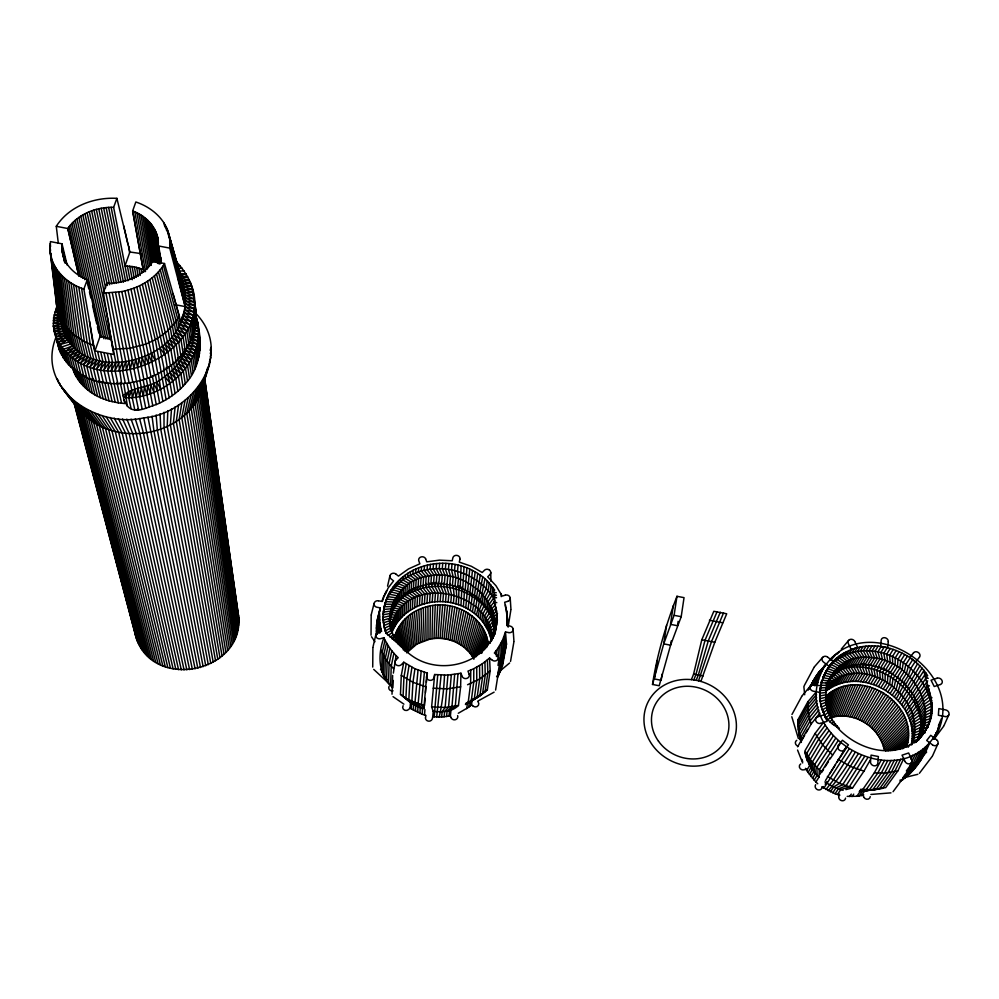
<?xml version="1.0" encoding="UTF-8"?>
<svg xmlns="http://www.w3.org/2000/svg" width="999" height="999" viewBox="0 0 999 999"><rect width="100%" height="100%" fill="white"/><g stroke="black" fill="none" stroke-linecap="round" stroke-linejoin="round"><path stroke-width="1.5" d="M492.17 660.114L489.572 658.029L482.292 663.823L473.788 668.681L473.738 682.155L471.266 700.873L466.208 703.87M64.823 262.849L62.238 251.798L62.013 243.818L50.45 241.596L50.087 251.036L56.756 306.481L61.064 319.43L67.532 328.783L73.976 334.915L84.366 341.608L93.706 345.479L94.967 350.861L113.636 354.445L103.384 292.832L106.793 283.354C124.351 283.691 143.019 276.361 152.922 261.313L164.498 263.524L179.37 316.146L180.369 324.051C160.914 368.656 76.136 380.532 61.851 326.273L53.372 326.086L53.634 317.707L56.718 306.718M492.994 636.45C480.369 664.123 442.907 673.201 417.107 659.04C405.182 652.447 397.078 641.433 386.238 633.441C381.293 621.028 382.555 606.518 388.449 594.617C403.246 564.76 444.006 555.194 472.502 570.454C484.39 576.548 497.564 586.85 494.055 601.947C498.126 613.711 497.852 627.022 492.707 638.436C497.115 626.985 498.976 613.848 494.03 602.147M398.901 643.556C377.048 618.831 397.714 578.908 428.796 576.048C461.925 568.968 499.013 597.277 495.317 632.267M56.481 295.667L56.756 306.481L63.711 333.354L55.782 337C98.039 419.343 247.752 336.576 175.362 260.627M371.041 635.189L371.178 615.209M372.727 667.082L372.902 647.677M430.357 605.869C419.343 607.941 408.953 613.748 401.898 622.527L406.718 652.871L416.958 643.993L429.995 639.085L430.357 605.869C455.419 600.449 484.615 617.057 488.211 643.431L486.488 647.627M473.788 668.681L470.766 670.029L470.616 683.553L468.219 702.247L465.559 703.845M376.448 634.402L376.798 622.002L380.282 607.879L376.96 607.242A3.696 3.309 -0.1 0 1 374.063 603.533M376.635 634.228L376.798 622.002L380.282 607.879M124.088 400.199L127.422 406.206C135.614 414.797 147.178 407.043 156.256 404.57C167.333 399.912 177.472 392.869 185.315 383.728C202.622 365.409 202.585 338.324 195.816 315.559L196.853 322.789M73.189 399.812L135.989 637.2C152.66 691.783 245.354 672.352 238.499 615.621L204.52 377.535M377.023 634.377L377.135 626.723M57.193 342.108C72.103 402.085 164.598 392.182 188.823 344.343L186.801 331.044L180.369 324.051C186.488 311.925 186.676 297.727 183.341 284.765L168.069 231.556C163.162 217.045 150.025 206.718 135.839 201.985L132.655 210.964L143.144 269.343L134.341 266.833L125 265.846L129.895 251.998L116.895 198.351C93.931 197.04 68.981 206.343 56.281 226.311L58.317 243.294M188.823 344.343C196.353 330.906 198.401 314.36 193.556 299.663M198.139 360.227L196.279 347.465L188.049 344.68C184.078 358.653 174.301 370.479 162.263 378.371C151.011 388.374 133.454 385.689 123.152 395.941L125.587 397.752C165.572 399.238 207.58 360.302 196.716 318.669M393.107 680.419L392.857 687.749C378.097 675.336 377.497 654.894 383.878 637.687L380.619 638.648A3.721 3.359 -0.6 0 1 375.949 636.588A3.721 3.359 -0.6 0 1 378.097 632.317M381.718 672.065L382.105 652.747L385.052 640.247L383.878 637.687M937.899 730.007C903.221 800.324 786.538 736.275 823.164 668.818C864.272 602.897 974.712 672.914 934.102 738.973M923.775 670.067C925.923 682.966 931.955 694.879 932.229 708.116C932.192 721.59 925.286 734.814 914.097 742.369C889.048 759.702 855.132 747.876 836.613 726.735C809.103 711.425 818.481 665.983 843.943 653.096C871.715 637.25 909.814 648.838 927.147 674.824M389.81 623.251L390.097 613.486L383.279 614.772L383.291 613.748M495.492 626.985L494.355 634.69C495.317 576.311 396.628 562.287 389.66 623.776L389.885 615.859L383.191 617.469L383.204 616.595L383.266 620.167L389.81 618.244M383.554 610.926L383.279 614.772M383.291 619.455L383.516 622.864L389.885 620.629M383.966 608.104L383.529 612.087L390.459 611.126L390.234 619.08M383.529 622.302L383.928 625.561L390.109 623.014M384.54 605.332L383.941 609.415L390.959 608.803L390.734 616.758M383.941 625.137L384.515 628.234L390.484 625.386L390.372 629.32M385.289 602.572L384.515 606.793L391.608 606.505L391.383 614.472M384.515 627.946L385.252 630.869L391.009 627.747M434.677 674.525L431.618 706.88L433.216 711.338C441.958 712.2 451.785 712.237 458.454 705.481L460.626 686.825L460.939 673.214L447.914 675.112L434.677 674.525L434.003 677.622A3.746 3.434 2.8 0 1 429.695 680.307A3.746 3.434 2.8 0 1 426.598 676.423M815.659 692.669L807.866 701.76L808.653 714.535L811.113 724.1L806.068 732.929M923.288 733.766L919.754 738.336C932.542 724.175 934.652 702.547 926.935 685.426M56.506 335.964C34.403 388.324 97.115 429.021 143.744 417.857C191.933 414.023 235.264 354.308 195.991 313.586M386.188 599.875L385.252 604.195L392.395 604.245L392.157 612.237M387.237 597.215L386.138 601.635L393.331 602.035L393.082 610.027M429.995 639.085L431.993 638.748L432.792 605.469M916.108 742.332C941.333 692.232 863.411 634.777 827.584 682.242M388.449 594.617L387.187 599.138L394.393 599.875L394.13 607.879M386.601 680.294L387.1 661.126L389.897 648.326L385.052 640.247M807.866 701.76L797.914 719.804L798.651 732.354L801.023 741.745L804.632 735.439M389.797 592.082L388.399 596.69L395.579 597.764L395.317 605.794M391.296 589.622L391.233 591.995L389.747 594.305L396.903 595.729L396.628 603.758M390.971 628.309C400.699 573.938 488.573 586.675 492.632 638.511M127.422 406.206L123.789 383.841M391.571 631.992L391.883 621.565L389.073 621.553M392.944 587.237L392.869 589.772L391.233 591.995L398.351 593.756L398.064 601.798M390.634 685.364L391.221 666.283L393.881 653.309L389.897 648.326M152.822 405.931L150.424 393.531L150.712 384.54L149.35 377.447M379.608 613.573L379.845 622.639L376.748 634.515L376.511 625.112L379.882 610.564M394.717 584.939L394.63 587.624L392.869 589.772L399.912 591.858L399.612 599.912M388.561 619.168L392.794 619.38L392.42 631.181L393.456 628.933L393.831 617.245L389.598 616.82M393.356 637.25L393.444 634.652L390.109 637.262M392.02 694.218L392.644 675.399M147.49 378.396L144.967 365.372L145.28 356.181L130.981 289.186C144.568 284.715 157.255 276.074 164.498 263.524M393.456 628.933L394.617 626.723L395.005 615.172L390.771 614.547M393.356 673.101L396.091 655.656L393.881 653.309M396.615 582.729L396.528 585.564L394.63 587.624L401.598 590.047L401.286 598.101M394.617 626.723L395.904 624.587L396.303 613.149L390.684 612.05M398.651 580.619L398.539 583.603L396.528 585.564L403.396 588.311L403.059 596.378M395.904 624.587L397.302 622.514L397.714 611.201L392.132 609.84M180.22 321.578L183.379 314.198L185.14 306.593L169.743 248.114L169.73 238.761L168.069 231.556M167.82 410.601L167.22 426.423L210.789 663.473M397.302 622.514L398.826 620.516L399.25 609.328L393.718 607.704M431.993 638.748L434.003 638.511L435.252 605.182M121.641 383.628C117.32 353.421 111.988 323.152 105.931 292.932L103.384 292.832M400.799 578.608L400.686 581.743L398.539 583.603L405.294 586.663L404.945 594.742M398.826 620.516L400.462 618.593L400.911 607.529L395.442 605.644M403.059 576.698L402.934 579.994L400.686 581.743L407.292 585.114L406.918 593.206M400.462 618.593L402.21 616.758L402.659 605.819L395.929 603.134M457.979 673.875L455.307 706.193L449.538 710.726L448.976 716.108L441.633 717.032L432.754 716.72L432.342 718.606A3.484 3.222 2.2 0 1 428.359 721.128A3.484 3.222 2.2 0 1 425.487 717.507M404.632 593.344L404.52 596.003L397.914 601.198L404.533 604.195L404.058 614.997L402.21 616.758M405.432 574.9L405.282 578.346L402.934 579.994L409.378 583.666L408.991 591.758M425.524 717.294L425.936 715.409L422.177 714.26L422.565 708.865L411.588 703.421L400.474 694.317L401.298 675.411L403.771 662.212L414.947 668.768L427.347 673.114L426.411 682.255M404.058 614.997L406.006 613.336L406.493 602.659L400 599.363M407.904 573.226L407.742 576.823L405.282 578.346L411.563 582.317L411.163 590.421M406.006 613.336L408.042 611.775L408.541 601.223L402.21 597.627M817.756 783.74L815.883 782.067L818.968 777.135L819.305 769.804L838.074 740.696M839.297 728.296C811.2 702.684 829.944 652.684 869.442 657.429C908.253 658.266 940.109 705.431 918.531 740.159M918.006 739.46L913.685 740.471L911.475 743.556C920.091 699.974 862.387 663.711 826.897 690.484L832.279 681.006C871.116 654.245 929.07 701.985 911.65 744.967M409.565 590.434L409.428 593.094L415.197 597.539L414.647 607.692L408.042 611.775M410.464 571.665L410.289 575.412L416.171 579.957L415.721 588.061M454.657 674.45L451.948 706.78L447.102 711.163L446.553 716.533M906.667 746.865C920.603 703.571 858.928 664.797 825.986 696.178M410.164 610.302L410.689 599.887L404.52 596.003C430.557 578.546 468.931 585.664 487.762 610.476L484.19 616.708L483.391 622.614L488.486 631.243L491.533 640.646L492.22 635.938L494.517 634.153M412.15 589.16L412.013 591.833L417.57 596.528L416.995 606.543L414.647 607.692M413.124 570.229L412.924 574.138L418.581 578.933L418.119 587.05M434.003 638.511L436.026 638.361L437.712 605.019M412.362 608.94L412.899 598.663L406.93 594.492M413.399 589.185L413.836 581.081L407.742 576.823C436.938 559.428 478.883 570.829 495.092 600.736L490.534 606.518L489.448 614.36M509.04 632.642A3.671 3.322 9.1 0 0 513.099 629.932A3.671 3.322 9.1 0 0 510.102 626.098L506.78 625.474L507.03 613.773L504.657 602.272L507.804 601.348M414.822 588.024L414.672 590.684L419.992 595.641L419.405 605.519L416.995 606.543M415.846 568.918L415.634 572.976L421.054 578.034L420.567 586.151M803.883 686.775L804.694 694.767M403.121 705.694A3.484 3.209 0.2 0 0 408.716 709.465L410.102 708.029L410.414 702.597M417.557 587L417.407 589.66L422.477 594.867L421.865 604.595L419.405 605.519M418.656 567.732L418.406 571.952L423.588 577.247L423.039 588.024L427.597 593.668L426.948 603.134L421.865 604.595M422.177 714.26L411.276 708.853L411.588 703.421L400.474 694.317M451.298 674.862L448.563 707.205L444.642 711.475L444.105 716.845M420.354 586.113L420.192 588.773L425.012 594.205L424.388 603.808M421.516 566.695L421.253 571.066L426.173 576.598L425.636 584.715M413.324 710.152L413.648 704.72L403.072 696.141L403.946 677.272L406.218 663.91M424.438 565.784L424.163 570.304L428.796 576.048L428.246 584.178M415.447 711.338L415.796 705.918L405.906 697.926L406.855 679.083L409.028 665.671M436.026 638.361L438.049 638.311L440.197 604.957M417.632 712.424L417.994 707.005L411.875 701.061L408.841 699.562L409.865 680.756L411.938 667.295M426.198 583.416L425.936 587.412L430.207 593.256L429.545 602.572L426.948 603.134M427.422 565.009L427.11 569.692L431.456 575.636L430.881 583.766M447.914 675.112L445.142 707.467L442.157 711.663L441.633 717.032M419.88 713.398L420.254 707.991L414.985 702.422L411.875 701.061L412.962 682.292L414.947 668.768M429.145 582.929L428.871 586.937L432.842 592.969L432.167 602.147L429.545 602.572M430.432 564.373L430.094 569.205L434.153 575.349L433.554 583.478M432.13 582.592L431.83 586.588L435.502 592.807L434.815 601.835L432.167 602.147M433.479 563.886L433.116 568.868L436.863 575.199L436.238 583.316M171.528 408.816L170.342 424.912L213.199 662.175M423.863 708.666L426.598 676.648M425.087 698.326L424.55 705.519L414.985 702.422L418.032 670.104M425.512 692.582L425.936 686.825L412.962 682.292L401.298 675.411M444.518 675.199C443.843 689.41 442.32 703.521 439.16 717.107M424.513 715.022L424.925 709.627M435.127 582.392L434.827 586.388L438.186 592.769L437.475 601.648L434.815 601.835M436.551 563.548L436.163 568.681L439.585 575.162L438.936 583.279M438.049 638.311L440.084 638.361L442.669 605.019M438.149 582.342L437.824 586.338L440.871 592.857L440.147 601.598L437.475 601.648M439.647 563.336L439.235 568.618L442.32 575.262L441.658 583.366M441.171 582.417L440.846 586.413L443.556 593.069L442.807 601.66L440.147 601.598M442.744 563.286L442.295 568.718L445.054 575.486L444.368 583.591M441.108 675.124L436.688 717.057M149.313 407.13L146.878 394.755L147.652 385.764L146.266 378.683M444.205 582.654L443.856 586.638L446.228 593.406L445.479 601.86C460.214 603.246 474.5 610.651 483.391 622.614M445.854 563.361L445.367 568.943L447.789 575.836L447.065 583.928M432.754 716.72L433.216 711.338M888.248 641.645L887.724 647.714L880.631 646.341L881.168 640.284A3.684 3.147 29.1 0 1 884.889 637.724A3.684 3.147 29.1 0 1 888.286 641.433M143.893 379.62L141.334 366.608L142.133 357.43L127.972 290.11L130.981 289.186M434.215 716.882L437.724 674.887M870.504 761.613L871.078 755.119L878.396 756.53L877.834 763.024A3.834 3.359 34.3 0 1 873.975 765.796A3.834 3.359 34.3 0 1 870.466 761.825M447.102 584.353L446.865 587.012L448.888 593.868L448.126 602.172M448.951 563.598L448.439 569.33L450.499 576.311L449.762 584.403M473.901 659.253C467.869 647.389 455.219 639.685 442.107 638.511L445.142 605.207M117.907 383.728L115.047 370.754L115.822 362.387L108.554 324.95M450.224 583.528L449.85 587.512L451.536 594.467L450.761 602.622M452.023 563.973L451.486 569.842L453.196 576.91L452.435 585.002M453.071 585.501L454.145 595.179L453.359 603.184M455.082 564.485L454.508 570.504L455.856 577.647L455.069 585.726M838.723 796.815L839.01 793.755M456.019 586.288L456.73 596.016L455.931 603.871M458.104 565.134L457.505 571.303L458.491 578.496L457.679 586.575M459.065 585.889L458.466 604.682M461.101 565.933L460.239 587.537M444.118 638.748L447.602 605.506M461.925 586.95L460.951 605.594M464.036 566.87L462.762 588.623M175.125 406.868L173.376 423.264L215.547 660.764M451.073 717.619L450.399 715.784L450.974 710.401M464.585 589.46L463.386 606.643M466.92 567.932L465.222 589.822M467.482 589.46L465.746 607.792M469.742 569.13L467.619 591.133M826.061 690.097L819.729 690.521L820.029 687.836L826.448 687.762M468.056 609.053L472.502 570.454M446.116 639.085L450.037 605.906M470.279 610.414L472.602 593.793M472.202 594.093L475.187 571.915M472.44 611.875L475.112 595.479M474.375 595.729L477.772 573.488M424.4 672.327L421.416 704.67L424.051 708.391M474.5 613.448L477.547 597.29M476.461 597.452L480.282 575.174M476.486 615.109L479.87 599.2M478.459 599.288L482.692 576.985M466.733 708.653L467.42 703.246L469.355 701.835L468.656 707.267L458.304 713.249M478.371 616.858L479.17 610.501L481.768 603.833M480.357 601.211L484.99 578.896M480.144 618.693L480.956 612.499L483.878 605.956M482.155 603.209L483.191 595.279L486.163 588.623L487.187 580.918M421.178 671.291L418.169 703.621L422.565 708.865M448.101 639.51L452.46 606.43M470.492 705.781L471.203 700.349L472.252 699.412L471.528 704.844L468.656 707.267M481.83 620.616L482.629 614.56L485.876 608.166M483.841 605.307L484.89 597.377L488.199 590.871L489.26 583.041M485.427 607.467L486.488 599.562L490.122 593.219L491.208 585.252M484.852 624.675L485.626 618.93L489.51 612.862M486.888 609.702L487.962 601.81L491.908 595.641L492.719 587.137M178.596 404.782L176.299 421.491L217.794 659.253M486.188 626.81L486.963 621.203L491.146 615.334M488.224 612L489.31 604.133L493.568 598.151L494.143 594.13M145.767 408.179L143.282 395.804L144.53 386.863L143.132 379.782M487.4 628.995L488.161 623.551L491.745 619.005M140.247 380.694L137.65 367.682L138.936 358.541L124.912 290.896L127.972 290.11M488.486 631.243L489.235 625.948L493.044 621.578M490.534 616.783L491.633 608.953L495.516 604.507M489.448 633.541L490.184 628.383L494.205 624.2M491.483 619.243L492.607 611.425L495.679 608.241M490.284 635.876L490.996 630.869L494.168 627.884M492.307 621.753L493.431 613.948L496.665 610.913M450.049 640.034L454.845 607.067M490.247 643.256L490.584 640.996M490.971 638.249L491.683 633.391L494.992 630.544M492.994 624.288L494.13 616.52L497.502 613.623M493.543 626.86L494.68 619.105L497.027 617.282M491.545 640.883L491.858 638.761M493.956 629.457L495.092 621.715L497.527 620.004M120.205 382.43L124.813 403.546L118.394 402.897L111.301 370.691L112.537 362.362L110.727 354.208M494.23 632.067L495.367 624.35M496.753 614.959L496.865 614.248M493.718 635.951L493.993 634.103M496.89 617.619L497.015 616.758M494.792 634.24L495.579 629.27M496.865 620.279L497.015 619.28M495.941 628.221L496.153 626.798M496.703 622.939L496.878 621.803M681.206 616.695L684.04 597.652L676.972 596.291C666.033 624.775 657.055 654.295 652.522 684.465L659.203 685.751L670.579 645.192L681.206 616.695L674.1 615.322L663.723 643.868L652.522 684.465M496.403 625.599L496.59 624.313M465.409 704.545L479.857 695.916L487.325 689.897L490.159 670.991L489.572 658.029M671.216 640.921L670.579 645.192L663.723 643.868L666.545 625.349M678.146 621.366L677.497 625.711L670.479 624.363L673.338 605.544M662.1 674.15L661.176 680.269L654.445 678.97L657.267 660.614M674.1 615.322L676.972 596.291M451.973 640.646L457.192 607.817M498.014 665.409L498.701 661.013L497.964 648.301L502.497 640.259L505.482 631.967L508.803 632.604M495.591 690.059L498.638 671.003M510.539 661.388L513.911 641.808M184.315 301.111L184.378 290.022L169.73 238.761M507.192 625.187L507.13 619.08M499.637 645.691L500.424 658.304L497.377 677.409C503.721 666.395 503.621 652.597 502.497 640.259M508.154 626.723L510.914 609.702M500.274 671.877L506.493 643.943L505.482 631.967M501.473 669.018L505.656 646.803L504.707 634.59M506.493 643.943L502.497 666.096M181.93 402.547L179.108 419.592L219.967 657.642M453.858 641.358L459.49 608.678M455.706 642.145L461.738 609.64M185.127 400.187L181.793 417.594L222.04 655.943M136.563 381.606L133.916 368.606L135.689 359.515L121.803 291.571L105.931 292.932M142.17 409.078L139.648 396.715L141.371 387.824L139.947 380.744M457.505 643.031L463.936 610.701M110.539 383.441L107.592 370.467L109.278 362.2L107.392 353.796M371.216 614.785L374.113 603.321A3.696 3.297 -0.1 0 1 378.271 600.761M391.82 650.861L389.086 663.748L388.549 682.879L390.809 684.852M459.253 643.993L466.071 611.875M188.162 397.689L184.353 415.484L224.013 654.145M66.159 393.419C77.785 409.365 91.933 425.649 111.925 430.631C124.413 434.228 137.775 434.565 150.487 431.918C174.675 427.072 198.252 409.465 203.059 384.215L238.336 627.709M459.927 559.24L459.29 562.125L471.316 566.283L482.217 572.502L484.39 570.317A3.621 3.222 7.3 0 1 489.298 569.942M426.66 676.211L427.347 673.114M388.124 645.704L385.264 658.403L384.815 677.622L387.063 679.682M460.939 645.029L468.144 613.136M387.55 586.188L389.935 575.799M386.501 643.006L383.604 655.606L383.191 674.887L385.327 676.885M372.989 647.04L375.824 634.765M191.034 395.08L186.776 413.274L225.886 652.26M462.574 646.153L470.142 614.497M693.593 674.113L701.798 639.772L713.823 611.301L726.71 613.786L714.797 642.27L700.886 681.43A46.953 42.57 24.7 0 1 725.873 752.734A46.953 42.57 24.7 0 1 648.114 737.774A46.953 42.57 24.7 0 1 691.42 679.62L693.593 674.113L703.121 675.948M135.252 410.339L137.999 409.066L138.549 409.815L135.989 397.452L138.174 388.648L136.738 381.568M132.855 382.355L130.157 369.368L132.417 360.352L118.669 292.108M193.744 392.357L189.061 410.964L227.647 650.312M464.148 647.352L472.052 615.958M379.745 633.179L380.894 628.646L379.845 622.639M378.359 633.141L380.282 625.649M106.918 383.054L103.933 370.08L106.056 361.888L104.096 353.234M376.486 631.38L379.595 619.617M465.646 648.626L473.888 617.494M196.279 389.535L191.209 408.566L229.295 648.276M376.411 628.246L379.508 616.595M385.826 593.281L388.124 587.986L393.581 580.906L391.071 578.896A3.659 3.247 1.3 0 1 390.709 574.375A3.659 3.247 1.3 0 1 395.791 573.938M384.365 595.978L386.538 590.596M382.342 601.485L385.09 593.281M467.07 649.962L475.636 619.118M198.626 386.613L193.194 406.081L230.819 646.178M935.214 735.764L936.051 732.779M390.472 626.061L391.108 623.801M210.165 350.324L211.026 347.34M200.787 383.604L195.017 403.534L232.218 644.018M468.419 651.373L477.285 620.829M210.302 353.634L211.164 350.699M202.76 380.519L196.678 400.911L233.491 641.808M825.461 702.047L827.647 694.68M210.227 356.955L211.089 354.083M469.692 652.846L478.846 622.602M134.902 410.377L132.305 398.039L134.952 389.323L133.491 382.255M204.533 377.36L198.177 398.239L234.64 639.535M825.786 705.157L829.407 693.281M129.121 382.942L126.386 369.955L129.108 361.051L115.497 292.507M205.319 375.374L207.592 367.919M209.415 361.95L210.789 357.48M827.671 683.229L821.103 682.617L821.89 680.082L828.483 681.056M206.094 374.15L199.513 395.504L235.652 637.237M203.509 382.754L210.277 360.851M209.553 364.223L200.662 392.732L236.538 634.889M826.785 706.231L831.255 691.982M103.359 382.505L100.325 369.53L102.885 361.426L100.849 352.535M470.879 654.37L480.294 624.462M827.147 709.427L833.178 690.784M394.43 636.725L396.928 630.319L401.898 622.527M471.978 655.943L481.643 626.373M827.959 711.338L835.176 689.685M472.989 657.579L482.879 628.346M828.77 713.373L837.249 688.698M474.4 657.804L484.003 630.381M94.967 350.861L100.15 336.201L111.513 339.185M131.094 408.703L128.809 398.039L131.718 389.872L130.232 382.804M829.557 715.534L839.372 687.811M476.261 656.693L485.014 632.467M93.706 345.479L83.854 289.073L87.3 279.62C75.824 275.274 65.459 266.046 62.625 253.758M127.897 280.806L113.636 207.305L116.895 198.351M125.375 383.366L122.602 370.392L125.787 361.601L112.313 292.782M830.856 716.345L841.57 687.05M478.583 654.283L485.901 634.59M99.863 381.805L96.791 368.818L99.775 360.839L97.652 351.698M830.319 717.806L832.167 717.27L843.818 686.388M480.307 653.408L486.663 636.75M832.167 717.27L834.04 716.82L846.103 685.851M481.668 653.358L487.312 638.96M383.816 596.028L381.83 601.435L378.509 600.799M691.42 679.62L693.806 679.894L695.991 674.4L705.069 640.159L717.07 611.7M484.403 649.7L487.824 641.183M693.806 679.894L696.178 680.294L698.388 674.8L708.341 640.709L720.304 612.237M834.04 716.82L835.951 716.47L848.426 685.439M696.178 680.294L698.538 680.806L711.575 641.42L723.526 612.936M835.951 716.47L837.886 716.221L850.798 685.127M118.819 370.654L122.465 362.013L109.116 292.932M933.478 739.185L935.139 735.276M937.836 728.571L940.808 721.553M933.865 739.148L940.009 724.437M938.486 725.561L941.445 718.618M837.886 716.221L839.847 716.058L853.183 684.952M929.832 742.482C923.85 757.642 914.197 772.402 900.224 781.33M118.394 402.897L109.078 400.886L100.337 397.677L93.332 367.957L96.741 360.102L93.269 345.342L89.473 321.278M927.771 744.667L922.552 756.73L909.902 773.701M925.574 746.728L920.279 758.878L907.666 775.811M923.251 748.676L917.869 760.888L905.306 777.784M839.847 716.058L841.832 716.008L855.606 684.877M920.803 750.486L915.334 762.761L902.821 779.632L899.937 780.207M932.579 755.793L937.836 744.005M918.231 752.16L912.686 764.497L902.896 777.721M829.42 678.945L822.814 677.622L826.385 670.629M943.88 725.823L948.775 714.959M906.368 770.891L909.914 766.083L915.559 753.683M841.832 716.008L843.818 716.046L858.029 684.939M819.879 670.779L811.962 683.716L820.554 674.088M825.474 780.556L846.116 747.202M910.863 759.228L912.774 755.069M843.818 716.046L845.816 716.183L860.464 685.114M125.587 397.752L128.684 391.296L127.06 383.653M847.177 796.365L856.842 796.278L860.201 791.445L885.701 787.624L897.851 770.891L903.895 758.316M115.047 370.754L119.143 362.275M845.816 716.183L847.814 716.42L862.899 685.401M900.773 759.078L894.629 771.69L882.554 788.411L860.201 791.445M897.601 759.677L891.358 772.314L879.345 789.023L862.574 791.108L859.202 795.953L856.842 796.278M93.107 379.945L89.96 366.945L93.781 359.24L90.222 344.23L81.568 288.249C65.734 282.367 51.598 268.519 50.087 251.036M847.814 716.42L849.812 716.758L865.334 685.814M894.38 760.114L888.024 772.764L876.073 789.472L859.29 791.458M111.801 341.446L112.924 349.126L129.957 348.301L146.304 343.931L155.295 339.735L165.846 332.53L174.363 323.801L179.37 316.146M891.108 760.389L884.639 773.051L872.776 789.759L860.439 789.322M849.812 716.758L851.797 717.182L867.756 686.338M887.799 760.501L881.23 773.164L869.43 789.872L859.59 791.171M884.465 760.439L877.784 773.101L866.071 789.809L860.226 790.646M851.797 717.182L853.77 717.719L870.166 686.975M804.158 685.826L814.148 667.195M862.699 789.585L874.337 772.864L881.13 760.202M791.97 714.472L801.772 696.34M111.301 370.691L115.822 362.387M808.216 690.109L814.672 678.246L823.164 668.818M809.065 688.86L816.258 675.649L824.699 666.308M810.064 687.724L817.994 673.164L826.373 663.898M853.77 717.719L855.718 718.331L872.552 687.724M825.087 673.076L823.888 675.237L830.506 676.897L826.398 684.203M827.821 668.269L825.112 672.926L831.705 674.924L826.435 684.702M822.814 677.622L823.925 675.611M829.407 665.996L826.473 670.704L833.029 673.039L828.908 680.369M831.131 663.823L827.984 668.568L834.477 671.241L830.344 678.583M821.103 682.617L822.077 680.881M832.966 661.75L829.62 666.533L836.038 669.53L831.892 676.885M821.378 683.603L820.491 685.202L826.985 685.464L832.279 681.006L828.695 678.696M834.939 659.777L831.38 664.61L837.699 667.919L833.541 675.274M837.025 657.929L833.266 662.787L839.472 666.408L835.301 673.776M819.729 690.521L820.466 689.198M839.222 656.193L837.387 659.477L835.276 661.076L841.345 665.009L837.162 672.377M89.873 378.783L86.688 365.784L90.909 358.254L87.25 342.982L78.796 287.1M820.254 692.045L819.58 693.231L825.798 692.469M841.533 654.582L839.61 658.016L837.387 659.477L843.318 663.711L839.123 671.091M820.191 694.929L819.605 695.978L825.686 694.867M843.943 653.096L841.932 656.668L839.61 658.016L845.366 662.524L841.158 669.904M825.649 687.936L827.035 685.476M825.898 699.75L820.129 701.535L820.304 697.839M846.44 651.748L844.342 655.456L841.932 656.668L847.514 661.45L843.281 668.843M825.936 688.748L828.683 683.89L826.198 682.592M845.828 789.61L852.584 787.899L863.985 771.141L870.391 759.789M825.674 690.796L830.431 682.392L827.996 680.968M820.129 701.535L820.579 700.749M849.025 650.524L846.852 654.37L844.342 655.456L849.724 660.501L845.479 667.894M855.718 718.331L857.641 719.043L874.912 688.598M828.883 689.085L834.215 679.72L830.718 677.235M851.697 649.437L849.425 653.433L846.852 654.37L852.01 659.677L847.751 667.07M826.685 704.67L821.315 707.105L821.016 703.671M830.968 687.787L836.238 678.546L832.841 675.886M797.614 746.827L807.567 729.382M854.432 648.501L852.072 652.622L849.425 653.433L854.37 658.965L850.087 666.37M833.116 686.6L838.336 677.484L833.965 673.738M835.351 685.539L840.521 676.548L835.239 671.59M857.242 647.689L854.794 651.96L852.072 652.622L856.767 658.391L852.472 665.784M825.486 717.806L822.364 709.49M837.649 684.59L842.769 675.724L837.699 670.529M867.806 757.642L849.25 787L840.708 789.635L833.616 786.987L824.837 781.942M860.102 647.04L857.567 651.435L854.794 651.96L859.227 657.929L854.907 665.334M823.288 712.374L828.046 709.577M840.009 683.766L845.079 675.024L840.234 669.592C874.325 658.391 913.111 683.865 920.216 718.219L914.147 722.152L911.338 726.148M852.409 664.797L850.998 667.232L854.819 673.476L849.962 681.705M863.024 646.515L860.376 651.061L857.567 651.435L861.737 657.617L857.392 665.009M842.432 683.066L847.439 674.437L842.831 668.793M824.362 715.222L828.945 712.012M823.725 722.065L815.122 733.391L804.919 750.873L810.226 759.49L816.845 767.369L821.89 772.127L823.526 769.492M855.231 664.56L853.808 666.995L857.342 673.401L852.547 681.505M865.971 646.153L863.248 650.836L860.376 651.061L864.272 657.417L859.914 664.822M844.904 682.479L849.862 673.988L845.504 668.131M857.641 719.043L859.54 719.854L877.222 689.572M864.535 756.593L845.941 785.938L838.311 788.873L835.102 793.73L821.715 786.837M847.414 682.03L852.322 673.663L848.226 667.607M858.079 664.472L856.655 666.907L859.889 673.463L855.144 681.443M868.968 645.928L866.145 650.749L869.442 657.429L865.047 664.822M836.613 726.735L837.15 725.823M861.675 663.324L859.527 666.97L862.462 673.663L857.766 681.493M871.99 645.854L869.068 650.811L872.052 657.629L867.631 665.009M862.462 664.747L866.845 657.354L863.248 650.836C895.391 649.113 926.323 674.238 931.567 705.943L925.161 709.652L920.254 716.633M864.585 663.523L862.412 667.17L865.034 673.975L860.389 681.68M875.024 645.928L872.002 651.023L874.674 657.954L870.229 665.334M861.3 755.394L842.694 784.727L835.951 787.986L832.754 792.856M866.757 665.084L865.309 667.507L867.607 674.425L863.024 681.992M878.084 646.153L874.949 651.373L877.297 658.416L871.103 668.631L872.726 675.699L868.256 683.004M815.883 782.067L806.668 770.466L809.665 765.484L806.53 753.808L816.782 736.375L825.349 724.962M870.404 664.36L868.206 667.994L870.179 674.999L865.646 682.442M881.13 646.515L877.909 651.872L879.919 659.003L875.424 666.383M859.54 719.854L861.4 720.741L879.495 690.659M807.954 772.552L810.963 767.582L808.303 756.68L818.606 739.31L827.122 727.784M884.177 647.027L880.856 652.522L882.517 659.727L878.009 667.095M858.129 754.045L839.485 783.353L833.616 786.987L830.444 791.857M107.592 370.467L112.537 362.362M809.34 774.587L812.362 769.617L810.226 759.49L820.579 742.17L829.033 730.544M876.198 665.771L873.988 669.405L875.274 676.535L870.853 683.691M887.224 647.689L883.79 653.309L885.102 660.564L880.569 667.931M810.826 776.56L813.86 771.603L812.299 762.212L822.701 744.942L831.093 733.216M879.07 666.695L876.847 670.317L877.784 677.484L873.426 684.515M890.234 648.488L886.7 654.245L887.661 661.538L883.104 668.88M812.424 778.471L815.471 773.526L814.497 764.834L833.291 735.813M855.007 752.547C847.202 766.196 838.298 779.083 828.183 790.758M881.905 667.744L879.669 671.365L880.256 678.558L875.961 685.439M893.218 649.425L889.585 655.319L890.196 662.624L885.614 669.967M861.4 720.741L863.223 721.715L881.73 691.845M814.11 780.306L817.17 775.361L816.845 767.369L835.626 738.311M884.714 668.93L882.467 672.552L882.704 679.745L878.458 686.488M896.178 650.511L892.432 656.53L892.681 663.836L888.074 671.166M819.792 774.45L830.244 757.654M825.162 766.87L828.446 761.613M830.082 758.99L840.646 742.981M86.751 377.485L83.529 364.473L88.124 357.13L84.366 341.608L76.111 285.826M887.474 670.254L885.214 673.875L885.089 681.043L880.918 687.662M899.088 651.723L895.229 657.866L895.116 665.172L890.496 672.489M851.96 750.898L833.278 780.169L825.961 789.56M890.184 671.715L887.911 675.324L887.437 682.467L883.316 688.935M901.935 653.071L897.976 659.34L897.502 666.608L892.869 673.913M892.831 673.289L890.546 676.897L889.709 683.99L885.663 690.321M904.732 654.545L900.673 660.951L899.837 668.169L893.118 678.583L891.932 685.626L887.949 691.82M829.582 773.975L835.414 764.797M837.087 762.175L839.585 758.241M498.701 661.013L504.607 649.762L503.683 637.449M863.223 721.715L864.997 722.776L883.903 693.131M825.149 784.215L826.71 781.767M907.467 656.143L903.296 662.674L902.097 669.829L897.414 677.11M823.813 788.248L848.988 749.113M897.926 676.822L895.616 680.406L894.08 687.349L890.159 693.418M910.126 657.866L905.843 664.522L904.282 671.59L899.575 678.858M900.349 678.758L898.039 682.329L896.14 689.185L892.282 695.104M912.699 659.702L908.303 666.483L906.393 673.451L901.66 680.706M902.696 680.794L900.361 684.365L898.126 691.108L894.342 696.89M915.184 661.663L910.688 668.556L908.416 675.411L903.67 682.642M907.679 726.348L884.315 750.149C882.267 739.497 875.574 730.044 866.72 723.913L886.013 694.517M904.944 682.954L896.303 698.763M917.582 663.711L905.594 684.677M906.318 686.388L898.176 700.711M919.879 665.871L907.404 686.788M840.421 756.93L846.028 748.488M835.102 793.73L837.474 794.492L840.708 789.635L843.131 790.296M909.14 687.537L899.949 702.747M922.065 668.131L909.127 688.985M910.276 691.158L901.61 704.857M910.751 691.246L923.95 670.516M868.393 725.137L888.061 695.991M912.886 692.494L903.171 707.03M925.161 674.288L912.249 693.581M103.933 370.08L109.278 362.2M904.632 709.265L913.785 696.253M913.648 695.978L926.897 676.922M905.956 711.563L915.346 698.913M914.922 698.426L927.684 680.856M834.352 725.249L835.464 723.651M849.612 796.528L851.273 794.105M907.179 713.91L916.782 701.623M916.071 700.936L927.484 686.051M852.047 796.565L853.708 794.143M908.266 716.295L918.081 704.407M917.094 703.471L928.808 688.873M909.227 718.718L919.23 707.23M917.994 706.056L922.889 699L928.321 694.143M83.729 376.049L80.482 363.024L85.439 355.894L81.593 340.11L73.526 284.44M870.017 726.435L890.047 697.564M910.064 721.166L913.036 716.907L918.63 712.399M918.768 708.678L923.663 701.635L929.357 697.052M910.776 723.651L913.66 719.517L919.492 715.296M919.392 711.313L924.3 704.295L930.244 699.987L931.93 697.602M859.202 795.953L861.525 795.504L864.909 790.659M919.892 713.96L924.799 706.967L930.981 702.959M930.768 698.463L931.23 697.814M911.775 728.658L914.497 724.787L920.778 721.153M931.143 701.161L931.692 700.386M912.075 731.168L914.709 727.434L921.178 724.113M920.466 719.292L925.386 712.337L931.992 708.953M931.38 703.883L932.017 702.971M912.237 733.678L914.784 730.082L920.104 727.672M920.541 721.965L925.474 715.022L930.893 712.574M931.455 706.593L932.192 705.556M871.565 727.796L891.945 699.213M912.249 736.176L914.722 732.704L920.179 730.556M920.479 724.612L925.411 717.694L930.968 715.509M931.405 709.29L932.229 708.116M912.137 738.661L914.51 735.326L920.091 733.441M920.279 727.26L925.211 720.354L930.893 718.431M931.205 711.962L932.117 710.676M911.875 741.121L914.172 737.911L919.842 736.3M919.929 729.869L924.862 722.989L929.207 721.74M930.856 714.622L931.867 713.211M908.079 747.289L909.689 745.042M919.442 732.454L924.375 725.586L928.783 724.55M930.369 717.245L931.468 715.709M918.818 734.989L923.75 728.146L928.208 727.322M929.732 719.829L930.931 718.169M918.056 737.499L922.976 730.669L925.986 730.257M928.958 722.377L930.244 720.579M919.38 773.313L932.367 756.168M113.636 207.305C96.291 206.905 77.922 213.936 67.782 228.521L78.909 276.199M492.345 660.277A3.709 3.384 8.2 0 0 497.465 659.802A3.709 3.384 8.2 0 0 496.965 655.094L494.368 653.009L497.964 648.301M914.697 742.869L916.145 740.858M917.157 739.947L922.065 733.141L925.099 732.866M928.046 724.862L929.42 722.939M918.106 739.235L916.008 742.132L917.944 740.284M916.932 741.208L921.016 735.539M926.985 727.284L928.458 725.249M918.605 739.36L919.942 737.512M918.206 740.147L919.842 737.886M925.798 729.657L927.372 727.497M924.475 731.942L926.135 729.657M923.026 734.165L924.774 731.755M873.051 729.233L893.755 700.948M893.056 791.707L905.356 775.099M934.29 738.835L943.556 726.373M913.935 769.13L921.203 759.39M100.325 369.53L106.056 361.888M874.462 730.719L895.491 702.772M80.844 374.475L77.56 361.451L82.88 354.533L78.933 338.486L71.054 282.954M875.798 732.279L897.139 704.657M814.372 666.845L822.652 657.392M811.113 724.1L819.829 713.099M877.047 733.89L898.688 706.605M832.117 723.638L833.89 721.415M818.855 710.039L810.114 720.928L800.062 738.636L800.948 741.495M823.263 786.55L821.378 788.885A3.534 3.159 34.1 0 1 816.695 789.235A3.534 3.159 34.1 0 1 815.684 784.69M919.417 657.267L915.658 661.912L909.752 657.504L913.523 652.859M818.056 706.955L809.302 717.732L799.262 735.501L801.398 742.419M838.436 745.154L842.444 740.247L848.438 744.867L844.442 749.787A3.809 3.359 32.6 0 1 839.397 750.162A3.809 3.359 32.6 0 1 838.286 745.316M878.233 735.551L900.136 708.628M96.791 368.818L102.885 361.426M817.432 703.858L808.653 714.535L798.651 732.354L801.285 741.071M816.97 700.761L808.191 711.325L798.201 729.208L800.686 737.637M926.66 752.085L917.869 760.888L909.914 766.083M879.32 737.262L901.473 710.701M802.11 695.816L810.689 685.626M816.683 697.664L807.904 708.116L797.926 726.061L798.763 728.995M841.283 649.125L848.663 640.371M78.084 372.777L74.775 359.74L80.42 353.059L76.386 336.75L68.681 281.356M816.57 694.592L807.791 704.932L797.826 722.926L798.613 725.774M880.319 739.01L902.709 712.824M881.23 740.796L903.833 714.997M814.934 685.876L817.844 682.567M813.76 685.127L818.581 679.682M396.353 642.02L397.127 641.158M811.812 685.489L819.48 676.847M882.042 742.619L904.844 717.207M813.236 680.931L821.777 671.415M837.262 654.02L839.247 651.823M830.781 660.189L836.8 653.521M93.332 367.957L99.775 360.839M824.038 666.183L826.123 663.885M830.206 659.577L832.242 657.317M830.419 659.839L834.465 655.356M829.919 721.89L832.454 719.118M882.766 744.48L905.731 719.455M75.474 370.966L72.128 357.904L78.097 351.473L73.976 334.915L66.421 279.658M883.378 746.353L906.505 721.74M883.903 748.239L907.154 724.038M403.771 662.212L401.473 664.56A3.746 3.409 0.4 0 1 396.253 664.897A3.746 3.409 0.4 0 1 395.729 660.164M489.872 574.637L487.712 576.835L496.016 585.789L502.21 596.066L505.357 595.142M395.916 660.002L398.214 657.679L396.091 655.656M89.96 366.945L96.741 360.102M394.23 640.571L395.766 639.048M885.701 750.998L908.079 728.671M73.002 369.031L69.63 355.956L75.899 349.8L71.691 332.967L64.298 277.859M888.049 750.836L908.353 731.006M890.559 750.511L908.503 733.328M827.759 720.004L831.156 716.783M892.806 750.411L908.516 735.639M86.688 365.784L93.781 359.24M894.942 750.361L908.403 737.936M898.076 749.362L908.166 740.222M70.692 366.983L67.295 353.896L73.851 348.014L69.543 330.919L62.288 275.986M490.159 670.991L479.695 678.933L467.569 684.727M899.974 749.45L907.791 742.469M392.145 638.985L394.53 636.875M902.621 748.8L907.292 744.692M83.529 364.473L90.909 358.254M500.174 670.841L509.615 662.999M825.649 717.981L829.982 714.41M68.531 364.835L65.122 351.735L71.928 346.141L67.532 328.783L60.427 274.013M80.482 363.024L88.124 357.13M496.565 676.423L498.901 674.675L501.985 655.531L501.148 643.006M77.56 361.451L85.439 355.894M388.136 635.414L392.482 632.392M74.775 359.74L82.88 354.533M483.553 692.27L487.325 689.897M63.087 357.842L59.628 344.692L67.095 340.035L62.438 321.878L55.682 267.67M386.238 633.441L391.67 630.082M471.203 700.349L473.713 698.825M476.236 697.29L485.039 691.945L487.824 673.089L487.425 659.939M470.666 701.061L482.517 693.993L485.239 675.162L484.927 661.95M467.42 703.246L479.857 695.916L482.529 677.122L482.292 663.823M465.734 704.332L477.097 697.702L479.695 678.933L479.557 665.584M72.128 357.904L80.42 353.059M61.638 355.357L58.154 342.195L65.797 337.862L61.064 319.43L54.408 265.422M477.859 701.086L494.105 692.157M822.152 709.864L827.297 707.13M69.63 355.956L78.097 351.473M60.365 352.797L56.868 339.623L64.673 335.639L59.865 316.933L53.284 263.112M67.295 353.896L75.899 349.8M65.122 351.735L73.851 348.014M177.31 266.77L180.132 265.659L177.098 265.821M466.233 703.021L474.225 699.362L476.773 680.619L476.723 667.207M470.766 670.029L467.969 671.103L469.093 674.088M71.928 346.141L63.112 349.475L66.546 362.587M820.641 704.32L826.223 702.21M807.055 768.843L804.108 769.817A3.509 3.134 32.4 0 1 800.736 763.91M817.794 716.82L824.075 714.784L827.11 721.303L820.816 723.351M937.112 678.209L931.043 680.169L934.215 686.525L940.296 684.552M64.673 335.639L55.782 337L54.883 334.328L53.671 328.858L61.851 326.273M378.334 632.267L381.593 631.318L380.894 628.646M59.628 344.692L68.556 342.145L63.986 324.25L57.118 269.855M59.278 350.187L53.372 326.086L61.576 323.863L59.003 313.823M861.525 795.504L863.798 794.929M897.851 770.891L884.639 773.051L874.337 772.864M904.27 777.634L917.831 774.3M180.931 275.187L186.089 273.926L186.538 276.985M819.792 698.751L825.723 697.302M58.154 342.195L67.095 340.035M458.454 705.481L445.142 707.467L431.618 706.88M448.976 716.108L450.399 715.784M460.626 686.825L447.015 688.848L433.166 688.224M121.803 291.571L124.912 290.896M181.119 278.172L187.737 276.835L179.683 275.961M56.868 339.623L65.797 337.862M60.19 319.243L53.347 320.504L61.488 321.428L53.259 323.301L61.576 323.863M181.106 281.106L189.211 279.832L189.648 282.879M54.408 320.667L53.634 317.707L59.091 316.945M190.934 285.926L190.497 282.879L182.243 283.828L191.596 285.989L192.682 293.581M63.711 333.354L54.883 334.328L62.925 331.031L54.183 331.606L62.3 328.659L53.671 328.858M59.528 314.398L54.121 314.922L59.253 316.021M870.891 794.455L890.983 792.856M191.596 285.989L183.217 286.613L192.52 289.148L194.455 302.784M58.816 311.95L54.795 312.163L57.767 312.949M192.52 289.148L184.028 289.423L169.343 236.326M492.844 587.574L494.717 590.097L493.406 590.072M177.672 268.381L182.28 268.331M58.304 309.39L55.669 309.428L58.529 310.339M194.643 321.803L197.427 321.803L200.125 341.096M924.812 673.064L925.986 673.064M193.244 292.345L184.028 289.423L184.678 292.282L193.244 292.345L196.041 312.4M178.072 270.904L184.266 271.079M195.142 324.862L197.952 324.975L195.417 324.076M184.678 292.282L185.14 295.167L193.781 295.579L184.678 292.282L183.341 284.765L180.519 277.185M925.536 675.586L927.734 675.711M179.408 273.464L186.089 273.926M493.818 592.544L496.253 592.707M440.084 638.361L442.107 638.511M442.807 601.66L445.479 601.86M194.056 327.834L198.289 328.184L194.53 326.661M128.834 246.341L129.533 252.422M129.895 251.998L141.209 253.634M169.967 241.209L184.64 292.682L185.439 298.077L194.118 298.838L185.14 295.167M926.098 678.071L928.258 678.309M494.093 594.967L496.466 595.242M709.402 620.242L722.689 622.802M701.798 639.772L714.797 642.27M192.782 330.706L198.426 331.393L200.262 344.28M170.042 243.669L184.728 295.367L185.564 300.999L194.268 302.11L196.191 315.647M181.144 278.634L189.211 279.832M53.634 317.707L60.24 318.781M494.218 597.352L496.553 597.727M192.732 333.691L198.376 334.628L200.212 347.49M169.942 246.141L184.64 298.052L185.514 303.933L194.206 305.394L196.141 318.906M182.442 281.356L190.497 282.879M56.281 226.311L67.782 228.521L78.746 275.524M169.743 248.114L158.229 245.904C159.615 229.895 147.053 216.046 132.655 210.964L143.694 272.29M174.95 304.633L185.14 306.593M813.998 684.577L820.803 685.888L820.117 692.507L813.298 691.183A3.734 3.272 28.7 0 1 810.014 687.275A3.734 3.272 28.7 0 1 813.773 684.515M945.191 716.57L938.373 715.259L938.835 708.603L945.641 709.914A3.771 3.234 33.6 0 1 949.05 713.81A3.771 3.234 33.6 0 1 945.441 716.595M191.096 336.401L198.139 337.849L199.975 350.686M178.072 278.384L185.302 306.855L193.956 308.691L195.891 322.165M190.709 339.335L197.702 341.071L199.55 353.883M184.765 308.903L184.902 309.79L193.519 311.963L195.454 325.424M494.055 601.947L496.815 602.672M926.935 685.239L929.507 685.913M698.538 680.806L700.886 681.43M863.985 771.141L850.574 766.495L838.186 759.415M852.584 787.899L839.485 783.353L827.384 776.41M837.474 794.492L839.884 795.142M188.761 341.845L197.09 344.28L198.938 357.068M184.166 311.563L184.34 312.699L192.869 315.234L194.817 328.659M194.855 321.004L197.427 321.803M183.379 314.198L183.591 315.584L192.033 318.469L193.993 331.88M81.568 288.249L83.854 289.073M197.153 363.349L195.28 350.624L187.163 347.49L194.093 353.733L195.979 366.446M182.442 316.82L182.692 318.444L191.009 321.69L192.982 335.065M194.093 353.733L186.114 350.262L192.72 356.805L194.63 369.48M181.319 319.393L181.618 321.266L189.798 324.85L191.783 338.211M194.743 329.72L198.426 331.393M185.439 298.077L194.268 302.11M72.328 367.52C76.361 381.243 87.5 391.945 100.337 397.677M184.228 348.651L184.902 352.997L192.72 356.805M180.369 324.051L188.386 327.972L190.397 341.308M193.569 332.18L198.376 334.628M185.564 300.999L194.206 305.394M160.227 269.767L174.363 323.801L175.699 332.068L180.981 339.822L183.541 355.669L191.184 359.815L193.107 372.477M163.411 265.359L177.735 318.993L178.971 326.785L186.801 331.044M192.258 334.553L198.139 337.849M185.514 303.933L193.956 308.691M161.888 267.582L176.124 321.428L177.41 329.458L185.04 334.041L187.075 347.327M181.331 353.971L182.03 358.304L189.46 362.762L191.408 375.399M190.834 336.825L197.702 341.071M185.302 306.855L193.519 311.963M864.997 722.776L866.72 723.913M179.658 356.543L180.357 360.864L187.562 365.646L189.535 378.259M175.699 332.068L183.092 336.975L185.165 350.224M190.422 339.735L197.09 344.28M184.902 309.79L192.869 315.234M410.102 708.029L411.276 708.853M177.61 357.605L178.546 363.361L185.514 368.444L187.5 381.031M158.429 271.865L172.452 326.099L173.838 334.603L180.981 339.822M184.34 312.699L192.033 318.469M189.835 342.645L196.279 347.465M827.659 657.155L833.203 661.35L829.045 666.296L823.513 662.087A3.696 3.222 27.9 0 1 822.589 657.454A3.696 3.222 27.9 0 1 827.484 656.992M936.475 739.66L930.743 735.314L926.697 740.471L932.429 744.817M156.493 273.913L170.392 328.334L171.84 337.063L178.709 342.595L180.831 355.794M175.637 360.04L176.598 365.784L183.292 371.153L185.315 383.728M395.954 574.1L398.451 576.111L408.479 568.943L419.892 563.798L418.831 560.976A3.634 3.209 3.2 0 1 421.016 556.955A3.634 3.209 3.2 0 1 425.649 558.816M471.528 704.844L473.089 706.118M183.591 315.584L191.009 321.69M188.049 344.68L195.28 350.624M154.433 275.874L168.182 330.469L169.693 339.448L176.274 345.254L178.421 358.441M173.539 362.387L174.5 368.119L180.931 373.776L182.979 386.326M403.896 704.158L393.044 696.653M832.542 755.044L822.701 744.942L815.122 733.391M182.692 318.444L189.798 324.85M373.738 669.392L389.885 684.402M152.235 277.747L167.42 341.733L173.689 347.827L175.874 360.989M171.316 364.635L172.29 370.367L178.409 376.298L180.494 388.836M818.968 777.135C811.837 770.566 806.705 761.975 805.306 752.259M181.618 321.266L188.386 327.972M380.482 669.33L382.617 671.515M393.506 668.706L387.1 661.126L380.831 649.962M149.925 279.533L165.01 343.931L170.966 350.287L173.177 363.436M168.968 366.795L169.955 372.515L175.762 378.721L177.859 391.233M184.902 352.997L191.184 359.815M147.502 281.231L162.487 346.029L168.107 352.635L170.354 365.759M166.246 367.432L167.495 374.575L172.964 381.031L175.112 393.519M178.971 326.785L185.04 334.041M183.541 355.669L189.46 362.762M63.861 390.609L81.681 411.975L144.093 652.31M68.656 396.116L83.779 414.248L145.754 654.195M61.751 387.699L79.733 409.602L142.545 650.337M71.316 398.701L86.039 416.433L147.54 655.993M59.853 384.69L68.581 395.229M70.517 397.577L73.427 401.086M58.142 381.606L60.115 384.003M74.163 401.148L88.436 418.506L149.425 657.704M56.643 378.446L58.529 380.769M77.173 403.471L90.971 420.467L151.423 659.315M80.332 405.656L93.631 422.315L153.521 660.826M83.641 407.704L96.416 424.038L155.707 662.237M144.98 282.829L159.865 348.014L165.11 354.857L167.395 367.969M163.661 369.393L164.922 376.523L170.055 383.216L172.228 395.679M87.088 409.59L99.326 425.636L157.992 663.536M177.41 329.458L183.092 336.975M182.03 358.304L187.562 365.646M90.659 411.326L102.335 427.097L160.352 664.722M94.356 412.887L105.444 428.421L162.787 665.796M371.491 636.738L374.962 641.733M98.164 414.298L108.641 429.595L165.285 666.745M180.357 360.864L185.514 368.444M102.06 415.522L111.925 430.631L167.844 667.569M106.044 416.571L115.272 431.518L170.454 668.281M173.838 334.603L178.709 342.595M178.546 363.361L183.292 371.153M110.102 417.457L118.681 432.255L173.114 668.855M805.494 768.331L806.668 770.466M136.826 286.988L151.361 353.284L155.457 360.751L157.854 373.813M155.32 374.6L156.643 381.693L160.639 388.998L162.924 401.423M171.84 337.063L176.274 345.254M176.598 365.784L180.931 373.776M114.223 418.144L122.14 432.842L175.812 669.318M797.552 750.049L802.647 762.949M118.382 418.656L125.649 433.266L178.546 669.63M854.807 641.57L857.666 647.477L851.198 649.512L848.351 643.593A3.671 3.172 28.1 0 1 849.974 639.472A3.671 3.172 28.1 0 1 854.732 641.358M133.941 288.149L148.351 354.795L152.035 362.437L154.483 375.487M152.372 376.086L153.709 383.179L157.318 390.659L159.628 403.072M905.057 761.45L902.035 755.182L908.628 752.984L911.662 759.252A3.834 3.334 35 0 1 910.064 763.661A3.834 3.334 35 0 1 905.144 761.675M169.693 339.448L173.689 347.827M174.5 368.119L178.409 376.298M862.636 794.667L863.748 797.04M122.59 418.993L129.183 433.541L181.294 669.829M145.28 356.181L148.539 363.973L151.024 377.01M150.712 384.54L153.896 392.17L156.256 404.57M167.42 341.733L170.966 350.287M172.29 370.367L175.762 378.721M126.823 419.13L132.742 433.666L184.053 669.892M425.699 559.015L426.76 561.838L439.41 560.139L452.21 560.764L452.847 557.879A3.621 3.197 5.3 0 1 456.98 555.407A3.621 3.197 5.3 0 1 459.99 559.053M460.939 673.214L462.062 676.211M131.069 419.093L136.314 433.628L186.825 669.817M142.133 357.43L144.967 365.372M147.652 385.764L150.424 393.531M165.01 343.931L168.107 352.635M169.955 372.515L172.964 381.031M385.252 630.744L386.089 633.266M135.315 418.868L139.872 433.429L189.598 669.617M801.985 759.44L802.684 761.713M791.795 716.745L798.388 738.561M804.782 752.297L807.429 761.151M138.936 358.541L141.334 366.608M144.53 386.863L146.878 394.755M162.487 346.029L165.11 354.857M167.495 374.575L170.055 383.216M167.195 229.233L181.618 279.67M166.171 226.948L180.095 275.712M164.997 224.713L166.683 230.607M163.686 222.54L164.935 226.935M173.002 293.569L179.183 316.496M139.535 418.456L143.431 433.079L192.357 669.293M53.372 326.086L55.32 333.454M64.735 360.252L61.276 347.128L70.167 344.18L65.684 326.561L58.704 271.965M139.823 646.191L76.336 404.595L77.947 407.13L141.121 648.301M75.287 403.484L138.661 644.03M74.813 403.833L137.625 641.795M73.914 401.698L136.738 639.522M797.914 719.804L798.688 722.776M135.989 637.2L134.902 632.454M74.8 370.105L76.636 377.297M73.864 369.243L75.325 374.937M56.631 302.547L57.38 305.444M72.989 367.982L74.163 372.515M56.419 303.796L58.267 310.964M77.135 371.566L79.745 381.83M75.524 369.443L78.109 379.595M80.045 372.602L83.429 386.039M78.521 372.14L81.518 383.978M82.093 374.45L85.489 388.012M84.116 375.636L87.675 389.897M86.064 375.849L89.985 391.67M88.849 378.833L92.407 393.344M91.021 378.796L94.955 394.905M61.863 247.827L65.509 262.949M61.975 249.825L65.31 262.525M93.319 378.609L97.602 396.353M62.238 251.798L64.798 262.4M159.865 348.014L164.323 370.042M62.013 243.818L67.12 265.035M61.876 245.829L65.884 262.487M164.922 376.523L169.231 397.727M135.689 359.515L137.65 367.682M141.371 387.824L143.282 395.804M98.889 380.819L103.172 398.876M101.811 381.73L106.094 399.95M142.345 284.328L155.295 339.735L166.121 399.65M69.068 226.748L80.682 276.835M104.733 382.142L109.078 400.886M139.623 285.714L152.385 341.246L155.457 360.751M107.792 382.779L112.138 401.698M70.442 225.037L82.705 278.209M73.514 221.803L86.676 279.633M87.375 282.68L88.749 288.761M89.448 291.808L90.834 297.889M92.557 305.494L96.716 323.763M97.415 326.81L98.801 332.892M71.928 223.389L84.815 279.645M237.575 610.901L238.499 615.621M123.714 225.762L128.047 244.842M75.212 220.28L101.598 337.088M110.914 383.291L115.247 402.36M87.3 279.62L100.4 337.35M76.985 218.818L103.884 338.748M78.859 217.445L105.906 338.961M80.807 216.134L108.004 339.26M116.958 382.38L121.591 403.296M143.744 417.857L195.105 668.831M82.842 214.91L110.165 339.623M84.94 213.761L109.403 326.373M87.113 212.7L104.495 293.394M395.142 634.552L396.728 641.982M89.348 211.738L105.607 287.887M91.633 210.851L107.43 285.514M93.956 210.065L109.628 284.752M96.341 209.378L111.863 284.078M395.966 632.417L398.464 644.467M98.751 208.779L114.123 283.504M101.199 208.279L116.421 283.017M103.659 207.879L118.744 282.63M106.144 207.592L121.079 282.342M197.827 668.244L147.927 417.082M108.629 207.392L123.426 282.143M396.928 630.319L399.937 645.579M111.126 207.293L125.537 280.806M200.512 667.532L153.946 431.106L152.048 416.133M203.159 666.695L157.367 430.157L156.106 414.997M127.348 265.946L129.957 279.533M129.695 266.146L132.293 279.732M205.757 665.734L160.727 429.046L160.102 413.698M398.002 628.284L401.598 647.364M132.03 266.433L134.303 278.509M134.341 266.833L136.314 277.385M208.304 664.66L164.011 427.809L164.011 412.237M136.613 267.32L138.287 276.361M138.836 267.894L140.222 275.437M158.192 372.977L160.639 388.998M138.174 388.648L139.648 396.715M132.417 360.352L133.916 368.606M141.021 268.569L141.846 273.089M399.188 626.298L403.434 650.062M134.828 211.85L145.492 271.603M138.973 213.898L148.401 267.67M136.938 212.837L146.953 269.493M140.934 215.047L149.75 265.709M142.807 216.284L151.286 265.372M146.304 218.981L153.634 262.038M144.605 217.595L152.223 262.05M400.487 624.375L405.057 651.41M147.902 220.429L154.92 261.913M150.799 223.551L157.48 263.411M149.4 221.953L156.119 261.863M154.308 228.646L160.152 263.948M153.259 226.898L159.378 263.773M152.085 225.187L158.491 263.649M157.767 237.999L158.279 241.084M157.33 236.064L158.341 242.208M160.851 257.555L161.363 260.627M156.768 234.166L158.279 243.381M158.779 246.453L161.338 262.312M156.069 232.28L161.126 263.049M155.257 230.444L160.589 262.774M182.555 282.193L183.004 285.14M403.421 620.741L407.954 651.398M201.636 389.91L237.275 632.517M202.435 387.075L237.874 630.119M204.296 378.122L238.861 620.429M205.245 387.749L205.694 390.834M207.243 401.648L207.68 404.732M209.241 415.547L209.678 418.631M211.226 429.445L211.676 432.53M213.224 443.344L213.661 446.441M215.21 457.242L215.659 460.339M217.208 471.141L217.645 474.238M219.193 485.039L219.643 488.136M221.191 498.938L221.628 502.035M222.302 506.668L222.74 509.752M223.177 512.849L223.626 515.934M224.288 520.566L224.738 523.651M225.175 526.748L225.624 529.832M226.286 534.465L226.723 537.549M227.173 540.646L227.834 545.279M228.272 548.364L228.721 551.448M229.158 554.545L229.82 559.178M230.27 562.262L230.707 565.347M231.368 569.979L231.818 573.076M232.255 576.161L232.705 579.258M233.366 583.891L233.803 586.975M234.253 590.059L234.69 593.156M235.364 597.789L235.801 600.874M236.251 603.958L236.913 608.591M204.196 381.531L238.823 622.852M203.496 381.331L238.649 625.287M197.265 325.686L197.677 328.584M204.495 377.809L238.749 618.019M405.032 619.03L409.265 649.987M134.952 389.323L135.989 397.452M129.108 361.051L130.157 369.368M406.743 617.407L410.664 648.651M507.679 622.152L508.054 625.249L507.03 613.773M50.162 243.581L50.537 246.641M52.323 260.764L58.829 314.373M57.954 311.775L50.899 253.758M49.975 246.066L50.524 250.687M51.823 261.451L52.385 266.071M52.935 270.692L53.496 275.299M53.871 278.384L54.421 282.992M54.982 287.612L55.532 292.22M55.907 295.304L56.281 298.376M49.95 248.564L57.268 309.141M408.541 615.859L412.137 647.364M410.427 614.41L413.686 646.166M138.449 408.841L138.549 409.815M412.4 613.049L415.297 645.042M506.668 610.789L508.116 626.897M506.143 607.829L506.63 613.448M507.242 619.78L507.754 625.624M505.432 604.894L505.681 607.679M507.08 622.777L507.33 625.724M414.435 611.788L416.958 643.993M500.986 593.593L501.223 596.665M156.643 381.693L157.318 390.659M151.361 353.284L152.035 362.437M131.718 389.872L132.305 398.039M125.787 361.601L126.386 369.955M513.111 629.195L513.923 641.171M510.214 598.076L510.926 609.065M416.546 610.626L418.693 643.031M496.141 650.824L496.453 656.505M418.731 609.565L420.467 642.145M420.966 608.603L422.302 641.358M423.251 607.754L424.175 640.646M153.709 383.179L153.896 392.17M148.351 354.795L148.539 363.973M128.684 391.296L128.809 398.039M490.746 572.514L490.884 581.268M425.586 607.017L426.086 640.034M122.465 362.013L122.602 370.392M427.959 606.381L428.022 639.51M505.344 595.129A3.646 3.259 8.7 0 1 509.965 597.127A3.646 3.259 8.7 0 1 508.029 601.273M489.485 570.079A3.621 3.222 7.3 0 1 490.01 574.475M478.059 701.822A3.459 3.184 6.8 0 1 473.264 706.256M457.629 715.609A3.472 3.222 4.8 0 1 455.581 719.642A3.472 3.222 4.8 0 1 451.148 717.819M469.093 674.088A3.734 3.422 5.9 0 1 466.908 678.396A3.734 3.422 5.9 0 1 462.125 676.435M393.057 690.821A3.472 3.172 -0.6 0 1 389.111 686.301M845.541 798.126A3.559 3.159 35.4 0 1 841.932 800.723A3.559 3.159 35.4 0 1 838.71 797.027M870.254 796.653A3.559 3.147 36 0 1 863.848 797.239M937.112 678.184A3.734 3.184 32.1 0 1 941.87 680.219A3.734 3.184 32.1 0 1 940.496 684.477M820.816 723.338A3.771 3.334 30.5 0 1 816.008 721.266A3.771 3.334 30.5 0 1 817.569 716.87M798.376 746.253A3.484 3.097 30.9 0 1 796.752 740.321M936.488 739.635A3.809 3.284 34.7 0 1 937.574 744.455A3.809 3.284 34.7 0 1 932.629 744.967M913.498 652.846A3.696 3.147 30.5 0 1 918.368 652.522A3.696 3.147 30.5 0 1 919.542 657.092M658.503 741.246A39.361 35.689 24.7 0 0 725.336 740.321A39.361 35.689 24.7 0 0 686.75 686.263A39.361 35.689 24.7 0 0 658.503 741.246"/></g></svg>
